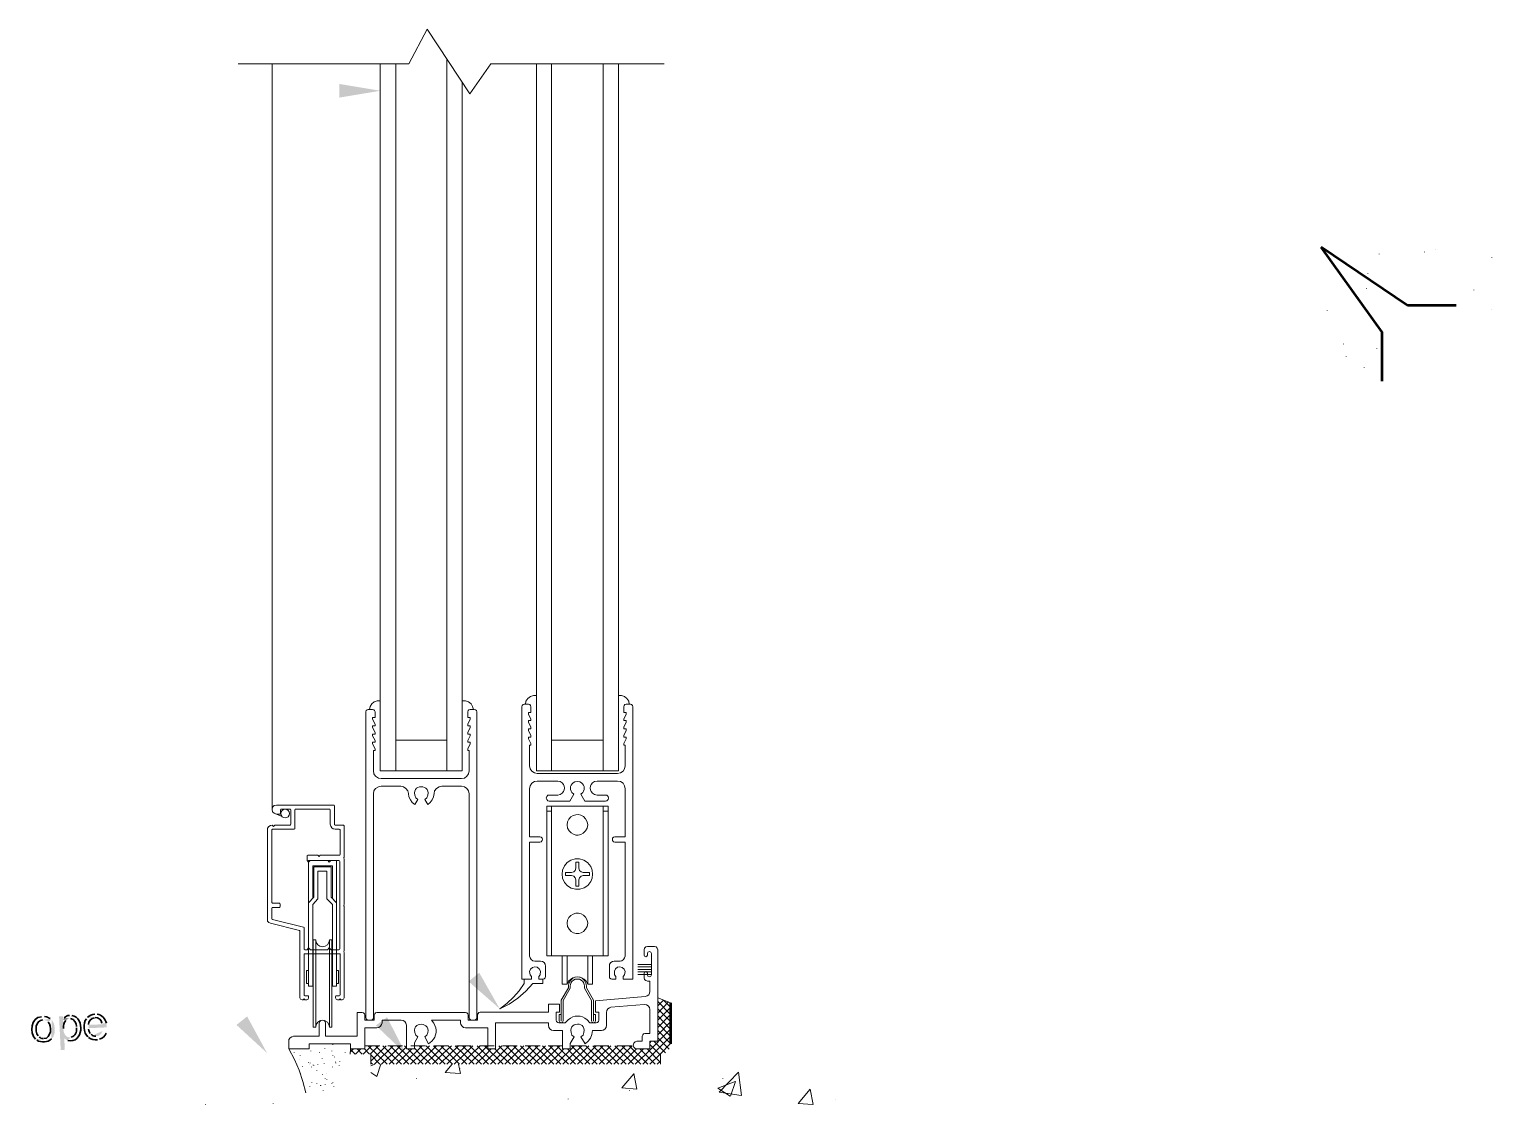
# Model space of a CAD drawing. Header units: inches. Extents: x -232 to -144.6, y 154.9 to 200.7.
# Drawn here: x -186.4 to -168.57, y 172.87 to 185.98 of the extents above; entities that cross this region are included whole.
import ezdxf

# ---------------------------------------------------------------- set-up
doc = ezdxf.new("R2010")
doc.units = ezdxf.units.IN
doc.header["$MEASUREMENT"] = 0
doc.linetypes.add('PDF_IMPORT', pattern=[1, 0.8, -0.2])
for name, color, linetype in [('PDF2_Geometry', 7, 'Continuous'), ('PDF2_Solid Fills', 7, 'Continuous'), ('PDF4_Geometry', 7, 'Continuous')]:
    doc.layers.add(name, color=color, linetype=linetype)

msp = doc.modelspace()

# ---------------------------------------------------------------- hatches: boundary and pattern name
at = {"layer": 'PDF2_Solid Fills'}
h = msp.add_hatch(color=256, dxfattribs=at)
h.paths.add_polyline_path([(-186.23725, 173.94201), (-186.25058, 173.93867)], flags=0)
h.paths.add_polyline_path([(-186.32391, 173.66534), (-186.22391, 173.67201), (-186.23058, 173.67201)], flags=0)
h.paths.add_polyline_path([(-186.28058, 173.68867), (-186.28725, 173.69867), (-186.29058, 173.69867), (-186.29391, 173.70534)], flags=0)
h.paths.add_polyline_path([(-186.23391, 173.89867), (-186.13391, 173.90534), (-186.14391, 173.91534)], flags=0)
h.paths.add_polyline_path([(-186.21391, 173.94201), (-186.22391, 173.94201)], flags=0)
h = msp.add_hatch(color=256, dxfattribs=at)
h.paths.add_polyline_path([(-186.13391, 173.90534), (-186.23391, 173.89867), (-186.21725, 173.89867), (-186.20725, 173.89534), (-186.19725, 173.89201), (-186.18725, 173.88867), (-186.18058, 173.88201), (-186.17058, 173.87534), (-186.17058, 173.87201)], flags=0)
h.paths.add_polyline_path([(-186.22391, 173.67201), (-186.32391, 173.66534), (-186.31391, 173.65867), (-186.30725, 173.65201)], flags=0)
h.paths.add_polyline_path([(-186.13058, 173.66867), (-186.11391, 173.68534), (-186.10725, 173.69534), (-186.10391, 173.70534), (-186.10391, 173.70867), (-186.10058, 173.71534), (-186.09391, 173.73534), (-186.09058, 173.74534), (-186.09058, 173.80867), (-186.09391, 173.82201), (-186.09391, 173.83201), (-186.09725, 173.84201), (-186.10058, 173.85534), (-186.10391, 173.86534), (-186.11058, 173.87201), (-186.11391, 173.88201), (-186.12058, 173.89201), (-186.12725, 173.89867)], flags=0)
h = msp.add_hatch(color=256, dxfattribs=at)
h.paths.add_polyline_path([(-185.99058, 173.94534), (-186.03725, 173.94201), (-186.01725, 173.53201), (-185.96725, 173.53534), (-185.97391, 173.67867), (-185.90058, 173.68534), (-185.91058, 173.68534), (-185.92058, 173.68867), (-185.94058, 173.69534), (-185.96391, 173.71867), (-185.96725, 173.72534), (-185.97391, 173.73534), (-185.97725, 173.74534), (-185.98058, 173.75534), (-185.98058, 173.76867), (-185.98391, 173.78201), (-185.98391, 173.79534)], flags=0)
h.paths.add_polyline_path([(-185.95391, 173.89201), (-185.94725, 173.90201), (-185.93725, 173.90867), (-185.99058, 173.90534)], flags=0)
msp.add_hatch(color=256, dxfattribs=at).paths.add_polyline_path([(-185.98058, 173.91534), (-185.99058, 173.90534), (-185.93724, 173.90867), (-185.92724, 173.91201), (-185.91724, 173.91534), (-185.90724, 173.91534)])
h = msp.add_hatch(color=256, dxfattribs=at)
h.paths.add_polyline_path([(-185.90391, 173.95534), (-185.91058, 173.95534)], flags=0)
h.paths.add_polyline_path([(-185.97391, 173.92534), (-185.98058, 173.91534), (-185.89725, 173.91534)], flags=0)
h.paths.add_polyline_path([(-185.82391, 173.81867), (-185.82391, 173.80201)], flags=0)
h.paths.add_polyline_path([(-185.89058, 173.68867), (-185.90058, 173.68534), (-185.97391, 173.67867), (-185.96058, 173.66534), (-185.95058, 173.65867), (-185.94058, 173.65534), (-185.94058, 173.65201), (-185.93058, 173.64867)], flags=0)
h.paths.add_polyline_path([(-185.88058, 173.95534), (-185.89391, 173.95534)], flags=0)
h = msp.add_hatch(color=256, dxfattribs=at)
h.paths.add_polyline_path([(-185.69725, 173.92201), (-185.70058, 173.92201), (-185.70391, 173.91201)], flags=0)
h.paths.add_polyline_path([(-185.68725, 173.69534), (-185.58391, 173.70201), (-185.58725, 173.70201)], flags=0)
h.paths.add_polyline_path([(-185.64725, 173.72534), (-185.65058, 173.72534), (-185.65725, 173.73534)], flags=0)
h.paths.add_polyline_path([(-185.67725, 173.78534), (-185.67725, 173.79867), (-185.45725, 173.80867), (-185.45725, 173.83534), (-185.46058, 173.84867), (-185.67725, 173.83867), (-185.67725, 173.84201)], flags=0)
h.paths.add_polyline_path([(-185.60725, 173.92534), (-185.59725, 173.92867)], flags=0)
h = msp.add_hatch(color=256, dxfattribs=at)
h.paths.add_polyline_path([(-185.59724, 173.96867), (-185.60058, 173.96867)], flags=0)
h.paths.add_polyline_path([(-185.69058, 173.93201), (-185.69724, 173.92201), (-185.59724, 173.92867)], flags=0)
h.paths.add_polyline_path([(-185.51391, 173.85867), (-185.51058, 173.84534), (-185.67724, 173.83867), (-185.46058, 173.84867), (-185.46058, 173.85867)], flags=0)
h.paths.add_polyline_path([(-185.57391, 173.96867), (-185.58724, 173.96867)], flags=0)
h = msp.add_hatch(color=256, dxfattribs=at)
h.paths.add_polyline_path([(-185.50725, 173.76534), (-185.51391, 173.75201), (-185.51725, 173.74201), (-185.52391, 173.73201), (-185.53725, 173.71867), (-185.54058, 173.71534), (-185.55058, 173.70867), (-185.56058, 173.70534), (-185.57058, 173.70201), (-185.58391, 173.70201), (-185.68725, 173.69534), (-185.67725, 173.68534)], flags=0)
h.paths.add_polyline_path([(-185.56725, 173.65867), (-185.55725, 173.66201), (-185.54391, 173.66534)], flags=0)
h.paths.add_polyline_path([(-185.46391, 173.73867), (-185.45725, 173.74867), (-185.45725, 173.76201)], flags=0)

# ---------------------------------------------------------------- linework, layer by layer
at = {"layer": 'PDF2_Geometry', "lineweight": 20}
for points in [[(-178.66058, 185.55867), (-180.77058, 185.55867), (-181.02724, 185.19201), (-181.54724, 185.97867), (-181.77058, 185.55867), (-183.85391, 185.55867)], [(-183.44058, 185.55867), (-183.44058, 176.46534)], [(-181.12058, 185.33201), (-181.12058, 176.93534), (-182.12058, 176.93534), (-182.12058, 185.55867)], [(-181.93058, 185.55867), (-181.93058, 176.93534)], [(-181.30724, 185.61201), (-181.30724, 176.93534)], [(-179.21725, 185.55867), (-179.21725, 176.93534), (-180.21725, 176.93534), (-180.21725, 185.55867)], [(-180.03058, 185.55867), (-180.03058, 176.93534)], [(-179.40391, 185.55867), (-179.40391, 176.93534)], [(-180.21725, 177.85534), (-180.25391, 177.85534), (-180.29058, 177.84201), (-180.32058, 177.81867), (-180.34391, 177.78534), (-180.35058, 177.74867)], [(-179.08391, 177.74867), (-179.09058, 177.78534), (-179.11391, 177.81867), (-179.14391, 177.84201), (-179.18058, 177.85534), (-179.21724, 177.85534)], [(-182.29725, 177.65534), (-182.29725, 173.92867), (-182.29391, 173.91201), (-182.28058, 173.90201), (-182.26725, 173.89534)], [(-182.21724, 177.68534), (-182.26724, 177.68534), (-182.28058, 177.68201), (-182.29391, 177.67201), (-182.29724, 177.65534)], [(-182.12058, 177.79201), (-182.15724, 177.79201), (-182.19391, 177.77867), (-182.22391, 177.75534), (-182.24391, 177.72201), (-182.25391, 177.68534)], [(-182.20391, 177.18534), (-182.18391, 177.18534), (-182.18391, 177.20534), (-182.21391, 177.26534), (-182.21391, 177.28534), (-182.18391, 177.28534), (-182.18391, 177.30534), (-182.21391, 177.36534), (-182.21391, 177.38534), (-182.18391, 177.38534), (-182.18391, 177.40534), (-182.21391, 177.46534), (-182.21391, 177.48534), (-182.18391, 177.48534), (-182.18391, 177.50534), (-182.21391, 177.56534), (-182.21391, 177.58534), (-182.18391, 177.58534), (-182.18391, 177.65534), (-182.19058, 177.67201), (-182.20058, 177.68201), (-182.21724, 177.68534)], [(-182.20391, 177.18534), (-182.20391, 176.93867), (-182.19724, 176.90201), (-182.17724, 176.87201), (-182.14391, 176.84867), (-182.11058, 176.84201), (-181.13058, 176.84201), (-181.09391, 176.84867), (-181.06391, 176.87201), (-181.04391, 176.90201), (-181.03724, 176.93867), (-181.03724, 177.18534), (-181.05391, 177.18534), (-181.05391, 177.20534), (-181.02391, 177.26534), (-181.02391, 177.28534), (-181.05391, 177.28534), (-181.05391, 177.30534), (-181.02391, 177.36534), (-181.02391, 177.38534), (-181.05391, 177.38534), (-181.05391, 177.40534), (-181.02391, 177.46534), (-181.02391, 177.48534), (-181.05391, 177.48534), (-181.05391, 177.50534), (-181.02391, 177.56534), (-181.02391, 177.58534), (-181.05391, 177.58534), (-181.05391, 177.65534)], [(-180.98391, 177.68534), (-180.99391, 177.72201), (-181.01391, 177.75534), (-181.04391, 177.77867), (-181.08058, 177.79201), (-181.12058, 177.79201)], [(-180.97391, 177.68534), (-181.02391, 177.68534), (-181.04058, 177.68201), (-181.05058, 177.67201), (-181.05391, 177.65534)], [(-180.94391, 173.92867), (-180.94391, 177.65534), (-180.94725, 177.67201), (-180.96058, 177.68201), (-180.97391, 177.68534)], [(-180.27725, 174.42867), (-180.27725, 174.39534), (-180.39391, 174.39534), (-180.39391, 177.71867), (-180.39058, 177.73201), (-180.37725, 177.74534), (-180.36391, 177.74867), (-180.31391, 177.74867), (-180.29725, 177.74534), (-180.28725, 177.73201), (-180.28391, 177.71867), (-180.28391, 177.64867), (-180.31391, 177.64867), (-180.31391, 177.62867), (-180.28391, 177.56867), (-180.28391, 177.54867), (-180.31391, 177.54867), (-180.31391, 177.52867), (-180.28391, 177.46867), (-180.28391, 177.44867), (-180.31391, 177.44867), (-180.31391, 177.42867), (-180.28391, 177.36867), (-180.28391, 177.34867), (-180.31391, 177.34867), (-180.31391, 177.32867), (-180.28391, 177.26867), (-180.28391, 177.24867), (-180.30058, 177.24867), (-180.30058, 176.99867), (-180.29391, 176.96201), (-180.27391, 176.93201), (-180.24058, 176.91201), (-180.20725, 176.90534)], [(-179.13391, 176.99867), (-179.13391, 177.24867), (-179.15058, 177.24867), (-179.15058, 177.26867), (-179.12058, 177.32867), (-179.12058, 177.34867), (-179.15058, 177.34867), (-179.15058, 177.36867), (-179.12058, 177.42867), (-179.12058, 177.44867), (-179.15058, 177.44867), (-179.15058, 177.46867), (-179.12058, 177.52867), (-179.12058, 177.54867), (-179.15058, 177.54867), (-179.15058, 177.56867), (-179.12058, 177.62867), (-179.12058, 177.64867), (-179.15058, 177.64867), (-179.15058, 177.71867), (-179.14725, 177.73201), (-179.13725, 177.74534), (-179.12058, 177.74867), (-179.07058, 177.74867), (-179.05725, 177.74534), (-179.04391, 177.73201), (-179.04058, 177.71867), (-179.04058, 174.39534), (-179.15725, 174.39534), (-179.15725, 174.42867), (-179.14058, 174.44867)], [(-181.93058, 177.31201), (-181.30724, 177.31201)], [(-180.03058, 177.31201), (-179.40391, 177.31201)], [(-180.20724, 176.90534), (-179.22724, 176.90534), (-179.19058, 176.91201), (-179.16058, 176.93201), (-179.14058, 176.96201), (-179.13391, 176.99867)], [(-182.20391, 173.92867), (-182.20391, 176.65534), (-182.19725, 176.69201), (-182.17725, 176.72201), (-182.14391, 176.74201), (-182.11058, 176.74867), (-181.87058, 176.74867), (-181.83725, 176.74201), (-181.80725, 176.72201), (-181.78391, 176.69201), (-181.77725, 176.65867), (-181.77058, 176.61867), (-181.75391, 176.58201), (-181.73058, 176.54867), (-181.70058, 176.52534)], [(-181.46391, 176.65867), (-181.45724, 176.69201), (-181.43391, 176.72201), (-181.40391, 176.74201), (-181.37058, 176.74867), (-181.13058, 176.74867), (-181.09391, 176.74201), (-181.06391, 176.72201), (-181.04391, 176.69201), (-181.03724, 176.65534), (-181.03724, 173.92867), (-181.03391, 173.91201), (-181.02058, 173.90201), (-181.00724, 173.89534)], [(-179.95724, 176.81201), (-180.20724, 176.81201), (-180.24058, 176.80534), (-180.27391, 176.78534), (-180.29391, 176.75201), (-180.30058, 176.71867)], [(-179.92724, 176.80534), (-179.95724, 176.81201)], [(-179.71725, 176.80867), (-179.74725, 176.80201)], [(-179.68725, 176.80201), (-179.71725, 176.80867)], [(-179.22724, 176.81201), (-179.47724, 176.81201), (-179.50724, 176.80534)], [(-179.24725, 174.42867), (-179.24725, 174.39534), (-179.29725, 174.39534), (-179.31058, 174.40201), (-179.32391, 174.41201), (-179.32725, 174.42867), (-179.32725, 174.55534), (-179.32391, 174.57867), (-179.31058, 174.59867), (-179.29058, 174.61201), (-179.26725, 174.61534), (-179.19725, 174.61534), (-179.17391, 174.62201), (-179.15391, 174.63534), (-179.14058, 174.65534), (-179.13391, 174.67867), (-179.13391, 176.06867), (-179.26058, 176.06867), (-179.27725, 176.07201), (-179.28725, 176.08534), (-179.29058, 176.10201), (-179.28725, 176.11534), (-179.27725, 176.12867), (-179.26058, 176.13201), (-179.13391, 176.13201), (-179.13391, 176.71867), (-179.14058, 176.75201), (-179.16058, 176.78534), (-179.19058, 176.80534), (-179.22725, 176.81201)], [(-181.68724, 176.60867), (-181.66391, 176.58867), (-181.70058, 176.52534)], [(-181.55391, 176.60867), (-181.57724, 176.58867), (-181.54058, 176.52534), (-181.51058, 176.54867), (-181.48724, 176.58201), (-181.47058, 176.61867), (-181.46391, 176.65867)], [(-180.30058, 176.71867), (-180.30058, 176.13201), (-180.17391, 176.13201), (-180.15725, 176.12867), (-180.14725, 176.11534), (-180.14391, 176.10201), (-180.14725, 176.08534), (-180.15725, 176.07201), (-180.17391, 176.06867), (-180.30058, 176.06867), (-180.30058, 174.67867), (-180.29391, 174.65534), (-180.28058, 174.63534), (-180.26058, 174.62201), (-180.23725, 174.61534)], [(-179.76058, 176.65201), (-179.80724, 176.56867), (-180.06058, 176.56867), (-180.07724, 176.57201), (-180.09058, 176.58867), (-180.09724, 176.60534), (-180.09058, 176.62534), (-180.07724, 176.63867), (-180.06058, 176.64201), (-179.95724, 176.64201), (-179.92724, 176.64867)], [(-179.78391, 176.67201), (-179.76058, 176.65201)], [(-179.62725, 176.56867), (-179.67391, 176.65201), (-179.65058, 176.67201)], [(-179.62724, 176.56867), (-179.37391, 176.56867), (-179.35724, 176.57201), (-179.34058, 176.58867), (-179.33724, 176.60534), (-179.34058, 176.62534), (-179.35724, 176.63867), (-179.37391, 176.64201), (-179.47724, 176.64201)], [(-179.50724, 176.64867), (-179.47724, 176.64201)], [(-183.33724, 176.45867), (-183.33724, 176.41867), (-183.34058, 176.41201), (-183.34724, 176.40867), (-183.38724, 176.40867), (-183.41391, 176.41867), (-183.43391, 176.43867), (-183.44058, 176.46534), (-183.43391, 176.49201), (-183.41391, 176.51201), (-183.38724, 176.51867), (-182.68391, 176.51867), (-182.68058, 176.50867), (-182.68058, 176.28534), (-182.67724, 176.27867), (-182.67058, 176.27534)], [(-183.32391, 176.38534), (-183.41725, 176.41867)], [(-183.22058, 176.46867), (-183.32724, 176.46867), (-183.33391, 176.46867), (-183.33724, 176.45867)], [(-183.21058, 176.28534), (-183.21058, 176.45867), (-183.21391, 176.46867), (-183.22058, 176.46867)], [(-183.16058, 176.23534), (-183.16058, 176.45867), (-183.15724, 176.46867), (-182.73391, 176.46867), (-182.73058, 176.45867), (-182.73058, 176.28534), (-182.72391, 176.26201), (-182.71058, 176.24201), (-182.69391, 176.22867), (-182.67058, 176.22534)], [(-180.09058, 176.44534), (-180.03058, 176.44534)], [(-180.03058, 174.68201), (-180.03058, 176.50534)], [(-179.62724, 176.50534), (-179.80724, 176.50534)], [(-179.40391, 174.68201), (-179.40391, 176.50534)], [(-179.40391, 176.44534), (-179.34058, 176.44534)], [(-183.49391, 176.06867), (-183.49724, 176.07867), (-183.49724, 176.21534), (-183.49391, 176.23867), (-183.48058, 176.25867), (-183.46058, 176.27201), (-183.43724, 176.27534), (-183.42391, 176.25867), (-183.40724, 176.27534), (-183.22058, 176.27534), (-183.21391, 176.27867), (-183.21058, 176.28534)], [(-183.35058, 175.32201), (-183.43391, 175.32201), (-183.44058, 175.32534), (-183.44391, 175.33201), (-183.44391, 176.21534), (-183.44058, 176.22201), (-183.43391, 176.22534), (-183.17058, 176.22534), (-183.16391, 176.22867), (-183.16058, 176.23534)], [(-182.67058, 176.22534), (-182.62058, 176.22534), (-182.61391, 176.22201), (-182.61058, 176.21534), (-182.61058, 175.91867), (-182.61391, 175.90867), (-182.85391, 175.90867), (-182.86725, 175.89201), (-182.88391, 175.90867), (-183.00391, 175.90867), (-183.01058, 175.90534), (-183.01391, 175.89867)], [(-182.67058, 176.27534), (-182.57058, 176.27534), (-182.56391, 176.27201), (-182.56058, 176.26534), (-182.56058, 175.88534), (-182.56391, 175.87867), (-182.56391, 175.87201)], [(-179.83725, 176.31534), (-179.84058, 176.27867), (-179.83725, 176.23867)], [(-179.61725, 176.20534), (-179.59725, 176.23867), (-179.59058, 176.27867), (-179.59725, 176.31534), (-179.61725, 176.35201)], [(-183.10724, 174.98867), (-183.46058, 175.07867), (-183.48058, 175.08867), (-183.49391, 175.10534), (-183.49724, 175.12534), (-183.49724, 175.28534), (-183.49391, 175.29201), (-183.49391, 175.29867), (-183.49724, 175.30867), (-183.49724, 176.05534), (-183.49391, 176.06201), (-183.49391, 176.06867)], [(-182.61391, 174.76534), (-182.61391, 175.83201), (-182.61725, 175.83867), (-182.62391, 175.84201), (-182.72391, 175.84201), (-182.74391, 175.82201), (-182.76058, 175.84201), (-182.97391, 175.84201), (-182.99391, 175.82201), (-183.01058, 175.84201), (-183.01391, 175.84867), (-183.01391, 175.89867)], [(-182.65391, 175.21867), (-182.65391, 175.84201), (-182.99391, 175.84201), (-182.99391, 175.21867)], [(-182.56391, 175.87201), (-182.56058, 175.86201), (-182.56058, 175.30867), (-182.56391, 175.29867), (-182.56391, 175.29201), (-182.56058, 175.28534), (-182.56058, 174.74201), (-182.56391, 174.73534), (-182.56391, 174.72867)], [(-182.99391, 175.32867), (-182.93058, 175.39534), (-182.93058, 175.76534)], [(-182.70391, 175.37867), (-182.70391, 175.77867), (-182.94391, 175.77867)], [(-182.94391, 175.77867), (-182.94391, 175.37867)], [(-182.93058, 175.76534), (-182.72058, 175.76534), (-182.72058, 175.39534)], [(-182.88058, 175.71534), (-182.88058, 175.37534)], [(-182.88058, 175.71534), (-182.77058, 175.71534), (-182.77058, 175.37534)], [(-179.89725, 175.72534), (-179.90391, 175.67867), (-179.89725, 175.62867)], [(-179.55391, 175.58534), (-179.53725, 175.62867), (-179.53058, 175.67867), (-179.53725, 175.72534), (-179.55391, 175.77201)], [(-183.34058, 175.28201), (-183.34058, 175.31201), (-183.34391, 175.31867), (-183.35058, 175.32201)], [(-182.99391, 174.31201), (-182.99391, 175.32867)], [(-182.99391, 174.31201), (-182.94391, 174.31201), (-182.94391, 175.30867)], [(-182.94391, 175.30867), (-182.88058, 175.37534)], [(-182.70391, 175.30867), (-182.77058, 175.37534)], [(-182.65391, 175.32867), (-182.72058, 175.39534)], [(-182.70391, 174.31201), (-182.65391, 174.31201), (-182.65391, 175.32867)], [(-182.70391, 174.31201), (-182.70391, 175.30867)], [(-183.05724, 175.02867), (-183.43391, 175.12201), (-183.44058, 175.12534), (-183.44391, 175.13201), (-183.44391, 175.26201), (-183.44058, 175.26867), (-183.43391, 175.27201), (-183.35058, 175.27201), (-183.34391, 175.27534), (-183.34058, 175.28201)], [(-179.61725, 175.00534), (-179.59725, 175.03867), (-179.59058, 175.07867), (-179.59725, 175.11534), (-179.61725, 175.15201)], [(-183.04058, 174.19534), (-183.00391, 174.19534), (-182.99724, 174.19201), (-182.99391, 174.18534), (-182.99391, 174.16867), (-183.00058, 174.15201), (-183.01724, 174.14534), (-183.04058, 174.14534), (-183.05058, 174.15534), (-183.06058, 174.14534), (-183.07391, 174.14534), (-183.09391, 174.15201), (-183.10058, 174.16867), (-183.10058, 174.97867), (-183.10058, 174.98534), (-183.10724, 174.98867)], [(-182.61391, 174.76534), (-182.61725, 174.75867), (-182.62391, 174.75534), (-182.72058, 174.75534), (-182.74391, 174.77867), (-182.76391, 174.75534), (-182.97058, 174.75534), (-182.99391, 174.77867), (-183.01391, 174.75534), (-183.04058, 174.75534), (-183.04725, 174.75867), (-183.05058, 174.76534), (-183.05058, 175.01867), (-183.05058, 175.02534), (-183.05725, 175.02867)], [(-179.83725, 175.11534), (-179.84058, 175.07867), (-179.83725, 175.03867)], [(-182.93725, 174.87534), (-182.90725, 174.87534), (-182.90725, 173.81201), (-182.93725, 173.81201)], [(-182.93724, 174.87534), (-182.93724, 173.81201)], [(-182.90725, 174.87534), (-182.90058, 174.84201), (-182.88391, 174.81534), (-182.85725, 174.79867), (-182.82391, 174.79201), (-182.79391, 174.79867), (-182.76391, 174.81534), (-182.74725, 174.84201), (-182.74058, 174.87534), (-182.71058, 174.87534)], [(-182.71058, 174.87534), (-182.71058, 173.81201), (-182.74058, 173.81201), (-182.74724, 173.84534), (-182.76391, 173.87201), (-182.79391, 173.88867), (-182.82391, 173.89534), (-182.85724, 173.88867), (-182.88391, 173.87201), (-182.90058, 173.84534), (-182.90724, 173.81201)], [(-182.74058, 174.87534), (-182.74058, 173.81201)], [(-178.86391, 174.70867), (-178.86391, 174.68867), (-178.87058, 174.67534), (-178.88391, 174.66867), (-178.89724, 174.67534), (-178.90391, 174.68867), (-178.90391, 174.75534), (-178.89724, 174.77534), (-178.88391, 174.79201), (-178.86391, 174.79534), (-178.77724, 174.79534), (-178.75724, 174.79201), (-178.74391, 174.77534), (-178.73724, 174.75534), (-178.73724, 173.63867), (-178.83391, 173.63867), (-178.83391, 173.54534), (-178.99058, 173.54534), (-179.01391, 173.55201), (-179.03058, 173.56867), (-179.03724, 173.59201), (-179.03058, 173.61534), (-179.01391, 173.63201), (-178.99058, 173.63867), (-178.92724, 173.63867), (-178.92724, 173.70201), (-178.92058, 173.71867), (-178.91058, 173.72867), (-178.89391, 173.73534), (-178.83391, 173.73534), (-178.83391, 174.02867), (-178.83724, 174.05201), (-178.85391, 174.07201), (-178.87391, 174.08534), (-178.90058, 174.08867)], [(-182.61058, 174.20534), (-182.61058, 174.70534), (-183.04058, 174.70534), (-183.04724, 174.70534), (-183.05058, 174.69534)], [(-183.05058, 174.69534), (-183.05058, 174.20534), (-183.04725, 174.19867), (-183.04058, 174.19534)], [(-182.99391, 174.56534), (-182.99391, 174.68867)], [(-182.94391, 174.55201), (-182.94391, 174.68867)], [(-182.70391, 174.55201), (-182.70391, 174.68867)], [(-182.65725, 174.19534), (-182.66391, 174.19201), (-182.66725, 174.18534), (-182.66725, 174.16867), (-182.65725, 174.15201), (-182.64058, 174.14534), (-182.62058, 174.14534), (-182.61058, 174.15534), (-182.60058, 174.14534), (-182.58391, 174.14534), (-182.56725, 174.15201), (-182.56058, 174.16867), (-182.56058, 174.72201), (-182.56391, 174.72867)], [(-182.65391, 174.55201), (-182.65391, 174.68867)], [(-180.23724, 174.61534), (-180.16724, 174.61534), (-180.14391, 174.61201), (-180.12391, 174.59867), (-180.11058, 174.57867), (-180.10724, 174.55534), (-180.10724, 174.42867), (-180.11058, 174.41201), (-180.12391, 174.40201), (-180.13724, 174.39534), (-180.18724, 174.39534), (-180.18724, 174.42867), (-180.17058, 174.44867)], [(-179.82391, 174.37201), (-179.84058, 174.33534), (-179.90391, 174.33534), (-179.90391, 174.68201)], [(-179.84058, 174.33534), (-179.84058, 174.68201)], [(-179.53058, 174.68201), (-179.53058, 174.33534), (-179.59058, 174.33534), (-179.61058, 174.37201)], [(-179.59058, 174.33534), (-179.59058, 174.68201)], [(-178.81391, 174.44867), (-178.81391, 174.70867), (-178.82058, 174.72534), (-178.83724, 174.73534), (-178.85724, 174.72534), (-178.86391, 174.70867)], [(-182.99391, 174.50201), (-183.02058, 174.50201), (-183.02058, 174.34534)], [(-182.65391, 174.50201), (-182.63058, 174.50201), (-182.63058, 174.34534)], [(-180.29391, 174.44867), (-180.27724, 174.42867)], [(-179.26391, 174.44867), (-179.24725, 174.42867)], [(-178.83391, 174.24534), (-178.83391, 174.37201), (-178.86391, 174.37201), (-178.88391, 174.37867), (-178.89725, 174.39201), (-178.90391, 174.41201), (-178.90391, 174.46867), (-178.89725, 174.48201), (-178.88391, 174.48867), (-178.87058, 174.48201), (-178.86391, 174.46867), (-178.86391, 174.44867), (-178.85725, 174.43201), (-178.83725, 174.42534), (-178.82058, 174.43201), (-178.81391, 174.44867)], [(-182.99391, 174.34534), (-183.02058, 174.34534)], [(-182.63058, 174.34534), (-182.65391, 174.34534)], [(-179.82724, 174.31534), (-179.82724, 174.29201), (-179.91391, 174.14201)], [(-179.82058, 174.34867), (-179.82725, 174.31534)], [(-179.63058, 174.28867), (-179.54391, 174.13534)], [(-179.60725, 174.29201), (-179.60725, 174.31534), (-179.61391, 174.34867)], [(-179.60725, 174.29201), (-179.52058, 174.14201)], [(-179.45724, 173.89534), (-179.45724, 173.99534), (-179.49724, 173.99534), (-179.49724, 174.13201), (-178.89058, 174.18534), (-178.86724, 174.19201), (-178.84724, 174.20534), (-178.83724, 174.22534), (-178.83391, 174.24534)], [(-182.09724, 173.89534), (-182.09724, 173.86534), (-182.10391, 173.84201), (-182.11724, 173.82201), (-182.13724, 173.80867), (-182.16058, 173.80201), (-182.30724, 173.80201), (-182.30724, 173.54534), (-182.48391, 173.54534), (-182.48391, 173.60867), (-182.98724, 173.60867), (-182.98724, 173.54534), (-183.23724, 173.54534), (-183.23724, 173.63867), (-183.23391, 173.66201), (-183.22058, 173.68201), (-183.20058, 173.69534), (-183.17724, 173.70201), (-182.86391, 173.70201), (-182.86391, 173.85867), (-182.85724, 173.87867), (-182.84391, 173.89201), (-182.82391, 173.89534), (-182.80391, 173.89201), (-182.79058, 173.87867), (-182.78724, 173.85867), (-182.78724, 173.70201), (-182.40391, 173.70201), (-182.40391, 173.99201), (-182.34058, 173.99201), (-182.32391, 173.98534), (-182.31391, 173.97534), (-182.30724, 173.95867), (-182.30724, 173.89534), (-182.19391, 173.89534), (-182.19391, 173.95867), (-182.18724, 173.97534), (-182.17724, 173.98534), (-182.16058, 173.99201), (-181.08058, 173.99201), (-181.06391, 173.98534), (-181.05391, 173.97534), (-181.04724, 173.95867), (-181.04724, 173.89534), (-180.93391, 173.89534), (-180.93391, 173.96534), (-180.92724, 173.97867), (-180.91724, 173.99201), (-180.90058, 173.99534), (-180.06724, 173.99534), (-180.06724, 174.09201), (-179.93391, 174.09201), (-179.93391, 173.99534), (-179.97391, 173.99534), (-179.97391, 173.89534), (-179.97058, 173.88201), (-179.95724, 173.86867), (-179.94391, 173.86534)], [(-182.65724, 174.19534), (-182.62058, 174.19534), (-182.61391, 174.19867), (-182.61058, 174.20534)], [(-179.91391, 173.88534), (-179.91391, 174.14201)], [(-179.89058, 173.88867), (-179.89058, 174.13534)], [(-179.49724, 173.88867), (-179.50391, 173.87201), (-179.52058, 173.86534), (-179.53724, 173.87201), (-179.54391, 173.88867), (-179.54391, 174.13534)], [(-179.52058, 173.88534), (-179.52058, 174.14201)], [(-178.90058, 174.08867), (-179.30724, 174.05534), (-179.32724, 174.04867), (-179.34724, 174.03534), (-179.35724, 174.01534), (-179.36391, 173.99201)], [(-182.26725, 173.89534), (-182.23391, 173.89534), (-182.22058, 173.90201), (-182.20725, 173.91201), (-182.20391, 173.92867)], [(-182.09724, 173.89534), (-181.86391, 173.89534)], [(-181.66391, 173.69201), (-181.70391, 173.62201), (-181.70391, 173.54534), (-181.80058, 173.54534), (-181.80058, 173.83534), (-181.80725, 173.85867), (-181.82058, 173.87867), (-181.84058, 173.89201), (-181.86391, 173.89534)], [(-181.46724, 173.85867), (-181.49724, 173.89534), (-181.14391, 173.89534), (-181.14391, 173.86534), (-181.13724, 173.84201), (-181.12391, 173.82201), (-181.10391, 173.80867), (-181.08058, 173.80201), (-180.80724, 173.80201), (-180.80724, 173.54534), (-180.71391, 173.54534), (-180.71391, 173.86534), (-180.06724, 173.86534), (-180.06724, 173.83534), (-180.06391, 173.80867), (-180.05058, 173.78867), (-180.03058, 173.77534), (-180.00724, 173.77201), (-179.89724, 173.77201), (-179.89724, 173.54534), (-179.80391, 173.54534), (-179.80391, 173.61201), (-179.75724, 173.69201)], [(-181.00724, 173.89534), (-180.97391, 173.89534), (-180.96058, 173.90201), (-180.94724, 173.91201), (-180.94391, 173.92867)], [(-179.83058, 173.90201), (-179.86725, 173.86534), (-179.94391, 173.86534)], [(-179.89058, 173.88867), (-179.89724, 173.87201), (-179.91391, 173.86534), (-179.93058, 173.87201), (-179.93724, 173.88867), (-179.93724, 173.96534)], [(-179.93724, 173.96534), (-179.91391, 173.96534)], [(-179.36391, 173.99201), (-179.36391, 173.83534), (-179.36725, 173.80867), (-179.38058, 173.78867), (-179.40058, 173.77534), (-179.42391, 173.77201), (-179.53391, 173.77201), (-179.54058, 173.72201), (-179.55725, 173.67867), (-179.58725, 173.63867), (-179.62391, 173.60867), (-179.67391, 173.69201), (-179.64725, 173.71534)], [(-179.59725, 173.90201), (-179.56391, 173.86534), (-179.48725, 173.86534), (-179.47058, 173.86867), (-179.46058, 173.88201), (-179.45725, 173.89534)], [(-179.52058, 173.96534), (-179.49724, 173.96534)], [(-179.49724, 173.88867), (-179.49724, 173.96534)], [(-181.68724, 173.71534), (-181.66391, 173.69201)], [(-181.49058, 173.63867), (-181.53058, 173.60867), (-181.57724, 173.69201), (-181.55391, 173.71534)], [(-179.78391, 173.71534), (-179.75725, 173.69201)], [(-183.02725, 173.00867), (-183.06391, 173.14867), (-183.11058, 173.28534), (-183.16725, 173.41867), (-183.23725, 173.54534)]]:
    msp.add_lwpolyline(points, dxfattribs=at)
for points in [[(-179.34058, 176.50534), (-179.34058, 174.68201), (-180.09058, 174.68201), (-180.09058, 176.50534)], [(-179.73725, 175.60867), (-179.74391, 175.63201), (-179.76058, 175.65201), (-179.78725, 175.65867), (-179.86058, 175.65867), (-179.86058, 175.69867), (-179.78725, 175.69867), (-179.76058, 175.70534), (-179.74391, 175.72201), (-179.73725, 175.74867), (-179.73725, 175.82201), (-179.69725, 175.82201), (-179.69725, 175.74867), (-179.69058, 175.72201), (-179.67058, 175.70534), (-179.64725, 175.69867), (-179.57058, 175.69867), (-179.57058, 175.65867), (-179.64725, 175.65867), (-179.67058, 175.65201), (-179.69058, 175.63201), (-179.69725, 175.60867), (-179.69725, 175.53201), (-179.73725, 175.53201)]]:
    msp.add_lwpolyline(points, close=True, dxfattribs=at)
at = {"layer": 'PDF2_Geometry', "lineweight": 9}
for points in [[(-178.81391, 174.57534), (-178.98058, 174.57534)], [(-178.81391, 174.54534), (-178.98058, 174.54534)], [(-178.81391, 174.51534), (-178.98058, 174.51534)], [(-178.81391, 174.48534), (-178.98058, 174.48534)], [(-178.81391, 174.45534), (-178.98058, 174.45534)], [(-180.13724, 174.39534), (-180.13724, 174.34201), (-180.26058, 174.34201), (-180.34724, 174.24867), (-180.44391, 174.16534), (-180.54724, 174.09201), (-180.66391, 174.03534), (-180.57724, 174.09867), (-180.49724, 174.17534), (-180.42724, 174.25534), (-180.36724, 174.34201)], [(-180.36724, 174.39201), (-180.36724, 174.34201)], [(-178.73725, 174.15867), (-178.73058, 174.16534)], [(-178.73725, 174.07201), (-178.66725, 174.14201)], [(-178.73725, 173.98201), (-178.60391, 174.11867)], [(-178.58058, 174.10867), (-178.73724, 174.16867)], [(-178.58058, 173.96534), (-178.73724, 174.12534)], [(-178.58058, 174.05534), (-178.66724, 174.14201)], [(-178.73725, 173.89534), (-178.58058, 174.05201)], [(-178.73725, 173.80534), (-178.58058, 173.96534)], [(-178.58058, 173.87867), (-178.73724, 174.03534)], [(-178.58058, 173.78867), (-178.73724, 173.94867)], [(-179.01058, 173.35867), (-178.88391, 173.48201), (-178.58058, 173.78867)], [(-178.73725, 173.71867), (-178.58058, 173.87534)], [(-178.58058, 173.70201), (-178.73724, 173.85867)], [(-178.58058, 173.61201), (-178.73724, 173.77201)], [(-183.18391, 173.54534), (-183.18391, 173.54867)], [(-182.97724, 173.60534), (-182.97724, 173.60867)], [(-182.79725, 173.55201), (-182.79725, 173.55534)], [(-182.70058, 173.59534), (-182.70058, 173.59867)], [(-182.48725, 173.50534), (-182.44725, 173.54534)], [(-182.48391, 173.54534), (-182.48725, 173.48201)], [(-182.42725, 173.48201), (-182.48391, 173.53867)], [(-182.42058, 173.48201), (-182.35725, 173.54534)], [(-182.34058, 173.48201), (-182.40058, 173.54534)], [(-182.33058, 173.48201), (-182.22724, 173.58534)], [(-182.25058, 173.48201), (-182.31391, 173.54534)], [(-182.03724, 173.35867), (-182.16391, 173.48201), (-182.26724, 173.58534)], [(-182.24391, 173.48201), (-182.14058, 173.58534)], [(-182.23725, 173.39867), (-182.05058, 173.58534)], [(-182.19058, 173.35867), (-181.96391, 173.58534)], [(-181.95058, 173.35867), (-182.17724, 173.58534)], [(-182.10391, 173.35867), (-181.97724, 173.48201), (-181.87391, 173.58534)], [(-181.86058, 173.35867), (-181.98725, 173.48201), (-182.09058, 173.58534)], [(-182.01391, 173.35867), (-181.80058, 173.57201)], [(-181.77391, 173.35867), (-182.00058, 173.58534)], [(-181.68391, 173.35867), (-181.81058, 173.48201), (-181.91391, 173.58534)], [(-181.83725, 173.35867), (-181.61058, 173.58534)], [(-181.80058, 173.56534), (-181.82391, 173.58534)], [(-181.80058, 173.48201), (-181.73725, 173.54534)], [(-181.72058, 173.48201), (-181.78391, 173.54534)], [(-181.75058, 173.35867), (-181.62391, 173.48201), (-181.52058, 173.58534)], [(-181.70391, 173.57867), (-181.69724, 173.58534)], [(-181.50725, 173.35867), (-181.63391, 173.48201), (-181.70391, 173.55534)], [(-181.66058, 173.35867), (-181.43391, 173.58534)], [(-181.42058, 173.35867), (-181.64725, 173.58534)], [(-181.57391, 173.35867), (-181.44725, 173.48201), (-181.34391, 173.58534)], [(-181.33058, 173.35867), (-181.45724, 173.48201), (-181.56058, 173.58534)], [(-181.48391, 173.35867), (-181.36058, 173.48201), (-181.25391, 173.58534)], [(-181.24058, 173.35867), (-181.36725, 173.48201), (-181.47058, 173.58534)], [(-181.39724, 173.35867), (-181.27058, 173.48201), (-181.16724, 173.58534)], [(-181.15391, 173.35867), (-181.27725, 173.48201), (-181.38391, 173.58534)], [(-181.30724, 173.35867), (-181.18391, 173.48201), (-181.07724, 173.58534)], [(-181.06391, 173.35867), (-181.19058, 173.48201), (-181.29391, 173.58534)], [(-181.22058, 173.35867), (-181.09391, 173.48201), (-180.99058, 173.58534)], [(-180.97724, 173.35867), (-181.10058, 173.48201), (-181.20724, 173.58534)], [(-181.13058, 173.35867), (-181.00725, 173.48201), (-180.90058, 173.58534)], [(-180.88724, 173.35867), (-181.01391, 173.48201), (-181.11724, 173.58534)], [(-181.04058, 173.35867), (-180.81391, 173.58534)], [(-180.80058, 173.35867), (-180.92391, 173.48201), (-181.03058, 173.58534)], [(-180.95391, 173.35867), (-180.82724, 173.48201), (-180.76724, 173.54534)], [(-180.71058, 173.35867), (-180.83724, 173.48201), (-180.94058, 173.58534)], [(-180.86391, 173.35867), (-180.63725, 173.58534)], [(-180.62391, 173.35867), (-180.85058, 173.58534)], [(-180.77725, 173.35867), (-180.65058, 173.48201), (-180.54725, 173.58534)], [(-180.53391, 173.35867), (-180.66058, 173.48201), (-180.72391, 173.54534)], [(-180.68724, 173.35867), (-180.46058, 173.58534)], [(-180.44725, 173.35867), (-180.67391, 173.58534)], [(-180.60058, 173.35867), (-180.47391, 173.48201), (-180.37058, 173.58534)], [(-180.35725, 173.35867), (-180.48391, 173.48201), (-180.58725, 173.58534)], [(-180.51058, 173.35867), (-180.28391, 173.58534)], [(-180.27058, 173.35867), (-180.49724, 173.58534)], [(-180.42391, 173.35867), (-180.29725, 173.48201), (-180.19391, 173.58534)], [(-180.18058, 173.35867), (-180.30724, 173.48201), (-180.41058, 173.58534)], [(-180.33391, 173.35867), (-180.10724, 173.58534)], [(-180.09391, 173.35867), (-180.32058, 173.58534)], [(-180.24724, 173.35867), (-180.12058, 173.48201), (-180.01724, 173.58534)], [(-180.00391, 173.35867), (-180.13058, 173.48201), (-180.23391, 173.58534)], [(-180.15725, 173.35867), (-179.93058, 173.58534)], [(-179.91724, 173.35867), (-180.14391, 173.58534)], [(-180.07058, 173.35867), (-179.94391, 173.48201), (-179.88391, 173.54534)], [(-179.82724, 173.35867), (-179.95391, 173.48201), (-180.05724, 173.58534)], [(-179.98058, 173.35867), (-179.75391, 173.58534)], [(-179.74058, 173.35867), (-179.96725, 173.58534)], [(-179.89391, 173.35867), (-179.76724, 173.48201), (-179.66391, 173.58534)], [(-179.65058, 173.35867), (-179.77725, 173.48201), (-179.83725, 173.54534)], [(-179.80391, 173.35867), (-179.57724, 173.58534)], [(-179.56391, 173.35867), (-179.79058, 173.58534)], [(-179.71725, 173.35867), (-179.59058, 173.48201), (-179.48725, 173.58534)], [(-179.47391, 173.35867), (-179.60058, 173.48201), (-179.70391, 173.58534)], [(-179.62724, 173.35867), (-179.40058, 173.58534)], [(-179.38724, 173.35867), (-179.61391, 173.58534)], [(-179.29725, 173.35867), (-179.42391, 173.48201), (-179.52725, 173.58534)], [(-179.21058, 173.35867), (-179.43724, 173.58534)], [(-179.41391, 173.48201), (-179.31058, 173.58534)], [(-179.12058, 173.35867), (-179.24724, 173.48201), (-179.35058, 173.58534)], [(-179.32724, 173.48201), (-179.22391, 173.58534)], [(-179.03391, 173.35867), (-179.26058, 173.58534)], [(-179.23725, 173.48201), (-179.13391, 173.58534)], [(-178.94391, 173.35867), (-179.07058, 173.48201), (-179.17391, 173.58534)], [(-179.15058, 173.48201), (-179.04725, 173.58534)], [(-178.85725, 173.35867), (-179.08391, 173.58534)], [(-179.06058, 173.48201), (-178.99724, 173.54534)], [(-178.97391, 173.48201), (-178.91058, 173.54534)], [(-178.76724, 173.35867), (-178.95391, 173.54534)], [(-178.92058, 173.35867), (-178.58058, 173.69867)], [(-178.70391, 173.38201), (-178.86724, 173.54534)], [(-178.83391, 173.62201), (-178.81724, 173.63867)], [(-178.83391, 173.35867), (-178.70724, 173.48201), (-178.58058, 173.61201)], [(-178.70391, 173.47201), (-178.71391, 173.48201), (-178.83391, 173.59867)], [(-178.64391, 173.49867), (-178.78391, 173.63867)], [(-178.59724, 173.54201), (-178.73724, 173.68201)], [(-183.17058, 173.49867), (-183.17058, 173.50201)], [(-183.10058, 173.41534), (-183.10058, 173.41867)], [(-183.09724, 173.46534), (-183.09724, 173.46867)], [(-182.99724, 173.37534), (-182.99724, 173.37867)], [(-182.98058, 173.35867), (-182.98058, 173.36201)], [(-182.97391, 173.37201), (-182.97391, 173.37534)], [(-182.96725, 173.51867), (-182.96725, 173.52201)], [(-182.93724, 173.34867), (-182.93724, 173.35201)], [(-182.93058, 173.34534), (-182.93058, 173.34867)], [(-182.88391, 173.35534), (-182.88391, 173.35867)], [(-182.86058, 173.49867), (-182.86058, 173.50201)], [(-182.83058, 173.42534), (-182.83058, 173.42867)], [(-182.80391, 173.36867), (-182.80391, 173.37201)], [(-182.71058, 173.51867), (-182.71058, 173.52201)], [(-182.69725, 173.46201), (-182.69725, 173.46534)], [(-182.68058, 173.44534), (-182.68058, 173.44867)], [(-182.66724, 173.38534), (-182.66724, 173.38867)], [(-182.66058, 173.37201), (-182.66058, 173.37534)], [(-182.62058, 173.34534), (-182.62058, 173.34867)], [(-182.61391, 173.39201), (-182.61391, 173.39534)], [(-182.54725, 173.49867), (-182.54725, 173.50201)], [(-182.23725, 173.35867), (-182.23725, 173.48201)], [(-182.21391, 173.35867), (-182.23725, 173.38201)], [(-182.23725, 173.33867), (-182.18725, 173.35867)], [(-182.12724, 173.35867), (-182.23724, 173.47201)], [(-182.16391, 173.20867), (-182.11391, 173.35867)], [(-181.92725, 173.35867), (-181.80058, 173.48201)], [(-181.59724, 173.35867), (-181.72058, 173.48201)], [(-181.14724, 173.24534), (-181.32724, 173.25867), (-181.24391, 173.35867)], [(-181.14391, 173.24534), (-181.16724, 173.35867)], [(-179.54058, 173.35867), (-179.41391, 173.48201)], [(-179.45058, 173.35867), (-179.32724, 173.48201)], [(-179.36391, 173.35867), (-179.23725, 173.48201)], [(-179.27391, 173.35867), (-179.15058, 173.48201)], [(-179.18724, 173.35867), (-179.06058, 173.48201)], [(-179.09724, 173.35867), (-178.97391, 173.48201)], [(-178.74391, 173.35867), (-178.70391, 173.39867)], [(-178.70391, 173.48201), (-178.70391, 173.35867)], [(-183.09058, 173.24867), (-183.09058, 173.25201)], [(-183.07058, 173.33201), (-183.07058, 173.33534)], [(-182.96058, 173.32534), (-182.96058, 173.32867)], [(-182.89391, 173.27867), (-182.89391, 173.28201)], [(-182.82391, 173.23201), (-182.82391, 173.23534)], [(-182.79391, 173.18534), (-182.79391, 173.18867)], [(-182.78058, 173.24867), (-182.78058, 173.25201)], [(-182.77391, 173.16867), (-182.77391, 173.17201)], [(-182.70391, 173.32534), (-182.70391, 173.32867)], [(-182.23725, 173.25867), (-182.16391, 173.20867)], [(-181.67725, 173.18201), (-181.67725, 173.18534)], [(-181.15058, 173.30201), (-181.15058, 173.30534)], [(-178.99391, 173.05534), (-179.17391, 173.07201), (-179.03058, 173.24201)], [(-178.99391, 173.05534), (-179.02724, 173.24534)], [(-177.72058, 172.97867), (-177.98725, 173.01867), (-177.75058, 173.26201)], [(-177.94391, 173.18534), (-177.94391, 173.18867)], [(-177.71725, 172.97867), (-177.75058, 173.26201)], [(-182.98058, 173.08534), (-182.98058, 173.08867)], [(-182.95391, 173.13201), (-182.95391, 173.13534)], [(-182.89391, 173.12201), (-182.89391, 173.12534)], [(-182.85058, 173.09534), (-182.85058, 173.09867)], [(-182.84391, 173.10201), (-182.84391, 173.10534)], [(-182.81725, 173.03867), (-182.81725, 173.04201)], [(-182.79058, 173.10867), (-182.79058, 173.11201)], [(-182.71058, 173.12201), (-182.71058, 173.12534)], [(-182.69725, 173.13201), (-182.69725, 173.13534)], [(-182.68724, 173.08867), (-182.68724, 173.09201)], [(-179.08058, 173.03534), (-179.08058, 173.03867)], [(-177.85391, 172.96867), (-178.00391, 173.06867), (-177.79391, 173.14867)], [(-177.85058, 172.96867), (-177.79058, 173.14867)], [(-176.84391, 172.86867), (-177.02391, 172.88201), (-176.87725, 173.05534)], [(-176.84058, 172.86867), (-176.87725, 173.05534)], [(-184.25058, 172.86534), (-184.25058, 172.86867)], [(-183.42725, 172.88201), (-183.42725, 172.88534)], [(-179.83058, 172.93534), (-179.83058, 172.93867)], [(-176.57391, 172.93201), (-176.57391, 172.93534)]]:
    msp.add_lwpolyline(points, dxfattribs=at)
at = {"layer": 'PDF2_Geometry', "lineweight": 20}
msp.add_lwpolyline([(-179.63058, 174.28867), (-179.63058, 174.31534), (-179.63725, 174.34867, 0.6234375), (-179.79725, 174.34867), (-179.80391, 174.31534), (-179.80391, 174.28867), (-179.89058, 174.13534)], format="xyb", dxfattribs=at)
at = {"layer": 'PDF2_Geometry', "lineweight": 50}
msp.add_lwpolyline([(-178.58058, 174.10867), (-178.58058, 173.60867)], dxfattribs=at)
at = {"layer": 'PDF2_Geometry', "linetype": 'PDF_IMPORT', "lineweight": 9, "ltscale": 0.224167}
msp.add_lwpolyline([(-182.30724, 173.58534), (-179.03724, 173.58534)], dxfattribs=at)
at = {"layer": 'PDF2_Geometry', "lineweight": 20}
msp.add_circle((-183.28086, 176.41534), 0.05361, dxfattribs=at)
for points in [[(-181.55391, 176.60867), (-181.46486, 176.78773), (-181.7763, 176.78767), (-181.68724, 176.60867)], [(-179.92724, 176.64867), (-179.85558, 176.68951), (-179.8558, 176.76467), (-179.92724, 176.80534)], [(-179.74725, 176.80201), (-179.80513, 176.77767), (-179.81541, 176.72056), (-179.78391, 176.67201)], [(-179.65058, 176.67201), (-179.61908, 176.72056), (-179.62936, 176.77767), (-179.68725, 176.80201)], [(-179.50724, 176.80534), (-179.57869, 176.76467), (-179.57891, 176.68951), (-179.50724, 176.64867)], [(-179.61725, 176.35201), (-179.67936, 176.43701), (-179.80313, 176.4124), (-179.83725, 176.31534)], [(-179.83725, 176.23867), (-179.79241, 176.14323), (-179.68675, 176.11762), (-179.61725, 176.20534)], [(-179.55391, 175.77201), (-179.63902, 175.91684), (-179.86269, 175.88351), (-179.89725, 175.72534)], [(-179.89725, 175.62867), (-179.85969, 175.46878), (-179.63125, 175.44373), (-179.55391, 175.58534)], [(-179.61725, 175.15201), (-179.67836, 175.23245), (-179.80291, 175.21267), (-179.83725, 175.11534)], [(-179.83725, 175.03867), (-179.79713, 174.93778), (-179.67341, 174.92184), (-179.61725, 175.00534)], [(-180.17058, 174.44867), (-180.13919, 174.5884), (-180.3368, 174.56817), (-180.29391, 174.44867)], [(-179.61058, 174.37201), (-179.67669, 174.4434), (-179.7578, 174.4434), (-179.82391, 174.37201)], [(-179.61391, 174.34867), (-179.64919, 174.44917), (-179.78286, 174.44901), (-179.82058, 174.34867)], [(-179.14058, 174.44867), (-179.09763, 174.56817), (-179.2953, 174.5884), (-179.26391, 174.44867)], [(-181.55391, 173.71534), (-181.46747, 173.88073), (-181.77097, 173.90001), (-181.68724, 173.71534)], [(-179.64725, 173.71534), (-179.56647, 173.89384), (-179.86458, 173.89062), (-179.78391, 173.71534)], [(-179.59725, 173.90201), (-179.67513, 173.96023), (-179.75358, 173.96484), (-179.83058, 173.90201)], [(-181.49058, 173.63867), (-181.43074, 173.70317), (-181.42386, 173.78406), (-181.46724, 173.85867)]]:
    msp.add_open_spline(points, degree=3, dxfattribs=at)
at = {"layer": 'PDF2_Geometry', "lineweight": 35}
for points in [[(-186.25058, 173.93867), (-186.38252, 173.93162), (-186.40091, 173.74423), (-186.32391, 173.66534)], [(-186.29391, 173.70534), (-186.33397, 173.76784), (-186.32975, 173.89678), (-186.23391, 173.89867)], [(-186.14391, 173.91534), (-186.18441, 173.93606), (-186.16763, 173.93117), (-186.21391, 173.94201)], [(-185.98391, 173.79534), (-185.9863, 173.82956), (-185.98258, 173.8709), (-185.95391, 173.89201)], [(-185.91058, 173.95534), (-185.93558, 173.95828), (-185.9568, 173.94117), (-185.97391, 173.92534)], [(-185.93058, 173.64867), (-185.74391, 173.60612), (-185.71491, 173.92362), (-185.88058, 173.95534)], [(-185.89725, 173.91534), (-185.85019, 173.91378), (-185.82708, 173.8589), (-185.82391, 173.81867)], [(-185.70391, 173.91201), (-185.74586, 173.86528), (-185.73969, 173.73534), (-185.68725, 173.69534)], [(-185.60058, 173.96867), (-185.6348, 173.97006), (-185.66508, 173.95367), (-185.69058, 173.93201)], [(-185.67725, 173.84201), (-185.6798, 173.87934), (-185.64647, 173.92567), (-185.60725, 173.92534)], [(-185.59724, 173.92867), (-185.55658, 173.93317), (-185.51786, 173.89862), (-185.51391, 173.85867)], [(-185.46058, 173.85867), (-185.47069, 173.91256), (-185.5178, 173.96467), (-185.57391, 173.96867)], [(-186.17058, 173.87201), (-186.12219, 173.82628), (-186.12825, 173.67351), (-186.22391, 173.67201)], [(-185.82391, 173.80201), (-185.82313, 173.74951), (-185.83197, 173.70301), (-185.89058, 173.68867)], [(-185.65725, 173.73534), (-185.67041, 173.75717), (-185.67086, 173.76006), (-185.67725, 173.78534)], [(-185.58725, 173.70201), (-185.61686, 173.69995), (-185.62519, 173.70462), (-185.64725, 173.72534)], [(-185.54391, 173.66534), (-185.50719, 173.67417), (-185.4728, 173.70045), (-185.46391, 173.73867)], [(-186.30725, 173.65201), (-186.25419, 173.62001), (-186.1753, 173.62328), (-186.13058, 173.66867)], [(-186.23058, 173.67201), (-186.25141, 173.66934), (-186.26619, 173.68556), (-186.28058, 173.68867)], [(-185.67725, 173.68534), (-185.63769, 173.66028), (-185.61375, 173.6574), (-185.56725, 173.65867)]]:
    msp.add_open_spline(points, degree=3, dxfattribs=at)
at = {"layer": 'PDF2_Solid Fills', "lineweight": 35}
for points in [[(-182.62058, 185.31201), (-182.12058, 185.22867), (-182.62058, 185.14534)], [(-180.91391, 174.47534), (-180.66391, 174.03534), (-181.04391, 174.36867)], [(-183.74391, 173.94201), (-183.50058, 173.49534), (-183.87391, 173.83867)], [(-182.03724, 173.93201), (-181.80724, 173.48201), (-182.17391, 173.83201)]]:
    msp.add_solid(points, dxfattribs=at)
at = {"layer": 'PDF4_Geometry', "lineweight": 50}
for points in [[(-169.59377, 182.61056), (-170.64711, 183.32056)], [(-169.90377, 181.68722), (-169.90377, 182.28389), (-170.64711, 183.32056)], [(-169.00044, 182.61056), (-169.59377, 182.61056)]]:
    msp.add_lwpolyline(points, dxfattribs=at)
at = {"layer": 'PDF4_Geometry', "lineweight": 9}
for points in [[(-169.94044, 183.23722), (-169.94044, 183.24056)], [(-169.38711, 183.26056), (-169.38711, 183.26389)], [(-169.2471, 183.28722), (-169.2471, 183.29056)], [(-168.56711, 183.19722), (-168.56711, 183.20056)], [(-170.0771, 183.00056), (-170.0771, 183.00389)], [(-170.09377, 182.81389), (-170.09377, 182.81722)], [(-168.78377, 182.79722), (-168.78377, 182.80056)], [(-170.57377, 182.54722), (-170.57377, 182.55056)], [(-169.37711, 182.60056), (-169.37711, 182.60389)], [(-168.57377, 182.56389), (-168.57377, 182.56722)], [(-170.37377, 182.14056), (-170.37377, 182.14389)], [(-169.96711, 182.08722), (-169.96711, 182.09056)], [(-170.34377, 181.98389), (-170.34377, 181.98722)], [(-170.12377, 181.85056), (-170.12377, 181.85389)]]:
    msp.add_lwpolyline(points, dxfattribs=at)

doc.saveas('drawing.dxf')
